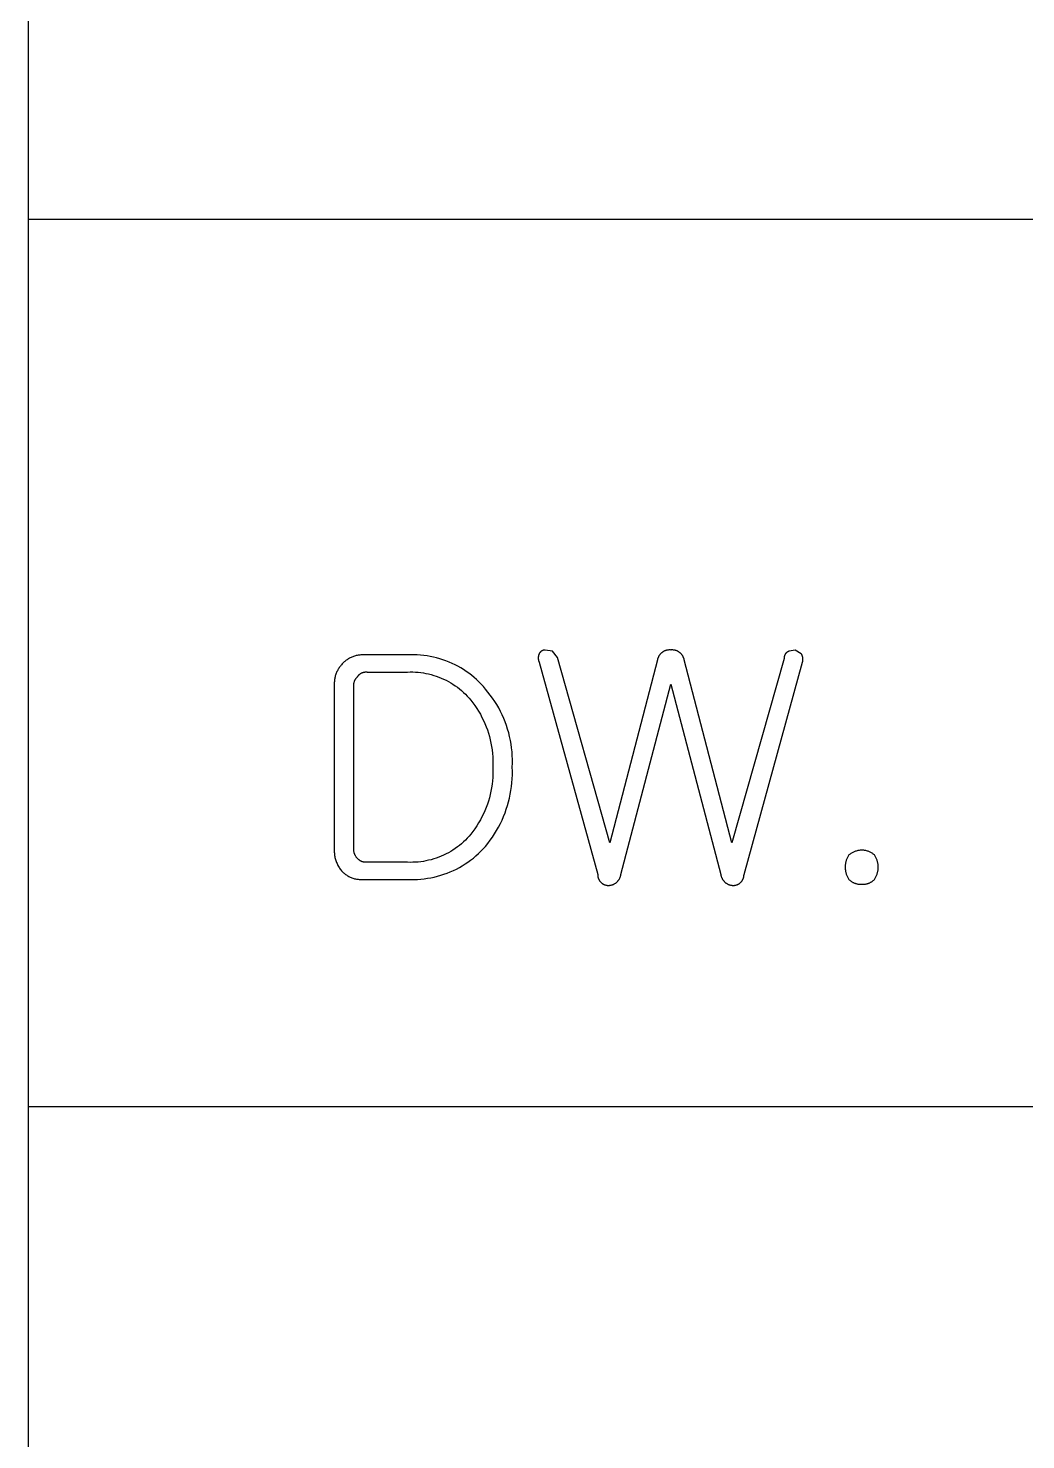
# Model space of a CAD drawing. Header units: millimetres. Extents: x 3033 to 5773, y 123 to 1487.
# Drawn here: x 3984.4 to 4026.5, y 258.8 to 318.4 of the extents above; entities that cross this region are included whole.
import ezdxf

# ---------------------------------------------------------------- set-up
doc = ezdxf.new("R2010")
doc.units = ezdxf.units.MM
doc.header["$MEASUREMENT"] = 0
doc.layers.add('____', color=5, linetype='Continuous')
doc.layers.add('TEX', color=70, linetype='Continuous')

msp = doc.modelspace()

# ---------------------------------------------------------------- linework, layer by layer
at = {"layer": '____'}
msp.add_line((3984.363, 385.348), (3984.363, 122.848), dxfattribs=at)
at = {"layer": 'TEX'}
for p, q in [((3984.363, 310.348), (4363.085, 310.348)), ((3997.807, 291.706), (3997.776, 291.682)), ((3997.839, 291.728), (3997.807, 291.706)), ((3997.871, 291.75), (3997.839, 291.728)), ((3997.904, 291.771), (3997.871, 291.75)), ((3997.938, 291.79), (3997.904, 291.771)), ((3997.973, 291.808), (3997.938, 291.79)), ((3998.008, 291.826), (3997.973, 291.808)), ((3998.043, 291.841), (3998.008, 291.826)), ((3998.08, 291.856), (3998.043, 291.841)), ((3998.116, 291.869), (3998.08, 291.856)), ((3998.153, 291.881), (3998.116, 291.869)), ((3998.191, 291.892), (3998.153, 291.881)), ((3998.229, 291.902), (3998.191, 291.892)), ((3998.267, 291.91), (3998.229, 291.902)), ((3998.305, 291.917), (3998.267, 291.91)), ((3998.344, 291.922), (3998.305, 291.917)), ((3998.382, 291.926), (3998.344, 291.922)), ((3998.421, 291.929), (3998.382, 291.926)), ((3998.46, 291.931), (3998.421, 291.929)), ((3998.499, 291.931), (3998.46, 291.931)), ((3998.538, 291.93), (3998.499, 291.931)), ((4000.394, 291.93), (3998.538, 291.93)), ((4000.532, 291.935), (4000.394, 291.93)), ((4000.671, 291.936), (4000.532, 291.935)), ((4000.809, 291.932), (4000.671, 291.936)), ((4000.947, 291.923), (4000.809, 291.932)), ((4001.085, 291.909), (4000.947, 291.923)), ((4001.222, 291.89), (4001.085, 291.909)), ((4001.358, 291.867), (4001.222, 291.89)), ((4001.494, 291.839), (4001.358, 291.867)), ((4001.628, 291.806), (4001.494, 291.839)), ((4001.761, 291.769), (4001.628, 291.806)), ((4001.893, 291.727), (4001.761, 291.769)), ((4002.023, 291.68), (4001.893, 291.727)), ((4005.923, 291.823), (4005.922, 291.809)), ((4005.922, 291.809), (4005.922, 291.794)), ((4005.922, 291.794), (4005.923, 291.779)), ((4005.924, 291.838), (4005.923, 291.823)), ((4005.923, 291.779), (4005.924, 291.764)), ((4005.925, 291.853), (4005.924, 291.838)), ((4005.924, 291.764), (4005.925, 291.749)), ((4005.927, 291.868), (4005.925, 291.853)), ((4005.925, 291.749), (4005.927, 291.734)), ((4005.93, 291.882), (4005.927, 291.868)), ((4005.927, 291.734), (4005.93, 291.72)), ((4005.933, 291.897), (4005.93, 291.882)), ((4005.93, 291.72), (4005.933, 291.705)), ((4005.936, 291.911), (4005.933, 291.897)), ((4005.933, 291.705), (4005.936, 291.691)), ((4005.94, 291.926), (4005.936, 291.911)), ((4005.945, 291.94), (4005.94, 291.926)), ((4005.95, 291.954), (4005.945, 291.94)), ((4005.955, 291.968), (4005.95, 291.954)), ((4005.961, 291.982), (4005.955, 291.968)), ((4005.965, 291.99), (4005.961, 291.982)), ((4005.97, 291.998), (4005.965, 291.99)), ((4005.975, 292.006), (4005.97, 291.998)), ((4005.981, 292.014), (4005.975, 292.006)), ((4005.986, 292.022), (4005.981, 292.014)), ((4005.992, 292.03), (4005.986, 292.022)), ((4005.998, 292.037), (4005.992, 292.03)), ((4006.005, 292.044), (4005.998, 292.037)), ((4006.011, 292.051), (4006.005, 292.044)), ((4006.018, 292.058), (4006.011, 292.051)), ((4006.025, 292.065), (4006.018, 292.058)), ((4006.032, 292.071), (4006.025, 292.065)), ((4006.04, 292.077), (4006.032, 292.071)), ((4006.048, 292.083), (4006.04, 292.077)), ((4006.055, 292.088), (4006.048, 292.083)), ((4006.063, 292.093), (4006.055, 292.088)), ((4006.072, 292.098), (4006.063, 292.093)), ((4006.08, 292.103), (4006.072, 292.098)), ((4006.089, 292.107), (4006.08, 292.103)), ((4006.097, 292.111), (4006.089, 292.107)), ((4006.106, 292.115), (4006.097, 292.111)), ((4006.115, 292.119), (4006.106, 292.115)), ((4006.124, 292.122), (4006.115, 292.119)), ((4006.133, 292.125), (4006.124, 292.122)), ((4006.143, 292.127), (4006.133, 292.125)), ((4006.152, 292.129), (4006.143, 292.127)), ((4006.161, 292.131), (4006.152, 292.129)), ((4006.171, 292.133), (4006.161, 292.131)), ((4006.18, 292.134), (4006.171, 292.133)), ((4006.19, 292.135), (4006.18, 292.134)), ((4006.199, 292.136), (4006.19, 292.135)), ((4006.209, 292.136), (4006.199, 292.136)), ((4006.219, 292.136), (4006.209, 292.136)), ((4006.528, 292.085), (4006.219, 292.136)), ((4006.734, 291.827), (4006.528, 292.085)), ((4008.951, 283.992), (4006.734, 291.827)), ((4010.961, 291.724), (4008.951, 283.992)), ((4010.965, 291.741), (4010.961, 291.724)), ((4010.969, 291.759), (4010.965, 291.741)), ((4010.974, 291.776), (4010.969, 291.759)), ((4010.98, 291.793), (4010.974, 291.776)), ((4010.986, 291.809), (4010.98, 291.793)), ((4010.993, 291.826), (4010.986, 291.809)), ((4011.001, 291.842), (4010.993, 291.826)), ((4011.009, 291.858), (4011.001, 291.842)), ((4011.017, 291.874), (4011.009, 291.858)), ((4011.026, 291.889), (4011.017, 291.874)), ((4011.036, 291.904), (4011.026, 291.889)), ((4011.046, 291.919), (4011.036, 291.904)), ((4011.056, 291.934), (4011.046, 291.919)), ((4011.068, 291.948), (4011.056, 291.934)), ((4011.079, 291.961), (4011.068, 291.948)), ((4011.091, 291.975), (4011.079, 291.961)), ((4011.104, 291.987), (4011.091, 291.975)), ((4011.116, 292), (4011.104, 291.987)), ((4011.13, 292.012), (4011.116, 292)), ((4011.143, 292.023), (4011.13, 292.012)), ((4011.158, 292.034), (4011.143, 292.023)), ((4011.172, 292.045), (4011.158, 292.034)), ((4011.187, 292.055), (4011.172, 292.045)), ((4011.202, 292.064), (4011.187, 292.055)), ((4011.217, 292.073), (4011.202, 292.064)), ((4011.233, 292.082), (4011.217, 292.073)), ((4011.249, 292.09), (4011.233, 292.082)), ((4011.266, 292.097), (4011.249, 292.09)), ((4011.282, 292.104), (4011.266, 292.097)), ((4011.299, 292.11), (4011.282, 292.104)), ((4011.316, 292.115), (4011.299, 292.11)), ((4011.333, 292.121), (4011.316, 292.115)), ((4011.35, 292.125), (4011.333, 292.121)), ((4011.368, 292.129), (4011.35, 292.125)), ((4011.385, 292.132), (4011.368, 292.129)), ((4011.403, 292.135), (4011.385, 292.132)), ((4011.421, 292.137), (4011.403, 292.135)), ((4011.439, 292.138), (4011.421, 292.137)), ((4011.456, 292.139), (4011.439, 292.138)), ((4011.474, 292.139), (4011.456, 292.139)), ((4011.492, 292.139), (4011.474, 292.139)), ((4011.51, 292.138), (4011.492, 292.139)), ((4011.528, 292.136), (4011.51, 292.138)), ((4011.546, 292.138), (4011.528, 292.136)), ((4011.564, 292.139), (4011.546, 292.138)), ((4011.581, 292.139), (4011.564, 292.139)), ((4011.599, 292.139), (4011.581, 292.139)), ((4011.617, 292.138), (4011.599, 292.139)), ((4011.635, 292.137), (4011.617, 292.138)), ((4011.653, 292.135), (4011.635, 292.137)), ((4011.67, 292.132), (4011.653, 292.135)), ((4011.688, 292.129), (4011.67, 292.132)), ((4011.705, 292.125), (4011.688, 292.129)), ((4011.723, 292.121), (4011.705, 292.125)), ((4011.74, 292.115), (4011.723, 292.121)), ((4011.757, 292.11), (4011.74, 292.115)), ((4011.774, 292.104), (4011.757, 292.11)), ((4011.79, 292.097), (4011.774, 292.104)), ((4011.807, 292.09), (4011.79, 292.097)), ((4011.823, 292.082), (4011.807, 292.09)), ((4011.838, 292.073), (4011.823, 292.082)), ((4011.854, 292.064), (4011.838, 292.073)), ((4011.869, 292.055), (4011.854, 292.064)), ((4011.884, 292.045), (4011.869, 292.055)), ((4011.898, 292.034), (4011.884, 292.045)), ((4011.912, 292.023), (4011.898, 292.034)), ((4011.926, 292.012), (4011.912, 292.023)), ((4011.939, 292), (4011.926, 292.012)), ((4011.952, 291.987), (4011.939, 292)), ((4011.965, 291.975), (4011.952, 291.987)), ((4011.977, 291.961), (4011.965, 291.975)), ((4011.988, 291.948), (4011.977, 291.961)), ((4011.999, 291.934), (4011.988, 291.948)), ((4012.01, 291.919), (4011.999, 291.934)), ((4012.02, 291.904), (4012.01, 291.919)), ((4012.03, 291.889), (4012.02, 291.904)), ((4012.039, 291.874), (4012.03, 291.889)), ((4012.047, 291.858), (4012.039, 291.874)), ((4012.055, 291.842), (4012.047, 291.858)), ((4012.062, 291.826), (4012.055, 291.842)), ((4012.069, 291.809), (4012.062, 291.826)), ((4012.076, 291.793), (4012.069, 291.809)), ((4012.081, 291.776), (4012.076, 291.793)), ((4012.086, 291.759), (4012.081, 291.776)), ((4012.091, 291.741), (4012.086, 291.759)), ((4012.095, 291.724), (4012.091, 291.741)), ((4014.105, 283.992), (4012.095, 291.724)), ((4016.322, 291.775), (4014.105, 283.992)), ((4016.32, 291.824), (4016.319, 291.814)), ((4016.319, 291.814), (4016.319, 291.804)), ((4016.319, 291.804), (4016.32, 291.795)), ((4016.321, 291.843), (4016.32, 291.833)), ((4016.32, 291.833), (4016.32, 291.824)), ((4016.32, 291.795), (4016.321, 291.785)), ((4016.322, 291.852), (4016.321, 291.843)), ((4016.321, 291.785), (4016.322, 291.775)), ((4016.324, 291.862), (4016.322, 291.852)), ((4016.326, 291.871), (4016.324, 291.862)), ((4016.328, 291.881), (4016.326, 291.871)), ((4016.33, 291.89), (4016.328, 291.881)), ((4016.333, 291.899), (4016.33, 291.89)), ((4016.336, 291.908), (4016.333, 291.899)), ((4016.34, 291.917), (4016.336, 291.908)), ((4016.344, 291.926), (4016.34, 291.917)), ((4016.348, 291.935), (4016.344, 291.926)), ((4016.352, 291.944), (4016.348, 291.935)), ((4016.357, 291.952), (4016.352, 291.944)), ((4016.362, 291.961), (4016.357, 291.952)), ((4016.367, 291.969), (4016.362, 291.961)), ((4016.372, 291.977), (4016.367, 291.969)), ((4016.378, 291.984), (4016.372, 291.977)), ((4016.384, 291.992), (4016.378, 291.984)), ((4016.39, 291.999), (4016.384, 291.992)), ((4016.397, 292.006), (4016.39, 291.999)), ((4016.404, 292.013), (4016.397, 292.006)), ((4016.411, 292.02), (4016.404, 292.013)), ((4016.418, 292.026), (4016.411, 292.02)), ((4016.425, 292.032), (4016.418, 292.026)), ((4016.433, 292.038), (4016.425, 292.032)), ((4016.441, 292.044), (4016.433, 292.038)), ((4016.449, 292.049), (4016.441, 292.044)), ((4016.457, 292.054), (4016.449, 292.049)), ((4016.465, 292.059), (4016.457, 292.054)), ((4016.474, 292.064), (4016.465, 292.059)), ((4016.483, 292.068), (4016.474, 292.064)), ((4016.491, 292.072), (4016.483, 292.068)), ((4016.5, 292.076), (4016.491, 292.072)), ((4016.509, 292.079), (4016.5, 292.076)), ((4016.519, 292.082), (4016.509, 292.079)), ((4016.528, 292.085), (4016.519, 292.082)), ((4016.786, 292.136), (4016.528, 292.085)), ((4017.043, 291.982), (4016.786, 292.136)), ((4017.051, 291.968), (4017.043, 291.982)), ((4017.059, 291.954), (4017.051, 291.968)), ((4017.066, 291.94), (4017.059, 291.954)), ((4017.073, 291.926), (4017.066, 291.94)), ((4017.079, 291.912), (4017.073, 291.926)), ((4017.084, 291.897), (4017.079, 291.912)), ((4017.089, 291.883), (4017.084, 291.897)), ((4017.094, 291.868), (4017.089, 291.883)), ((4017.098, 291.853), (4017.094, 291.868)), ((4017.102, 291.837), (4017.098, 291.853)), ((4017.105, 291.822), (4017.102, 291.837)), ((4017.107, 291.807), (4017.105, 291.822)), ((4017.109, 291.791), (4017.107, 291.807)), ((4017.11, 291.775), (4017.109, 291.791)), ((4017.109, 291.697), (4017.111, 291.713)), ((4017.111, 291.76), (4017.11, 291.775)), ((4017.112, 291.744), (4017.111, 291.76)), ((4017.111, 291.729), (4017.112, 291.744)), ((4017.111, 291.713), (4017.111, 291.729)), ((3997.368, 291.117), (3997.356, 291.08)), ((3997.382, 291.154), (3997.368, 291.117)), ((3997.397, 291.19), (3997.382, 291.154)), ((3997.413, 291.226), (3997.397, 291.19)), ((3997.431, 291.261), (3997.413, 291.226)), ((3997.449, 291.296), (3997.431, 291.261)), ((3997.469, 291.33), (3997.449, 291.296)), ((3997.49, 291.363), (3997.469, 291.33)), ((3997.512, 291.395), (3997.49, 291.363)), ((3997.535, 291.427), (3997.512, 291.395)), ((3997.559, 291.458), (3997.535, 291.427)), ((3997.584, 291.488), (3997.559, 291.458)), ((3997.61, 291.518), (3997.584, 291.488)), ((3997.636, 291.547), (3997.61, 291.518)), ((3997.662, 291.576), (3997.636, 291.547)), ((3997.689, 291.604), (3997.662, 291.576)), ((3997.717, 291.631), (3997.689, 291.604)), ((3997.746, 291.657), (3997.717, 291.631)), ((3997.776, 291.682), (3997.746, 291.657)), ((3998.361, 291.102), (3998.372, 291.112)), ((3998.372, 291.112), (3998.383, 291.121)), ((3998.383, 291.121), (3998.395, 291.13)), ((3998.395, 291.13), (3998.406, 291.138)), ((3998.406, 291.138), (3998.418, 291.146)), ((3998.418, 291.146), (3998.43, 291.153)), ((3998.43, 291.153), (3998.443, 291.161)), ((3998.443, 291.161), (3998.456, 291.167)), ((3998.456, 291.167), (3998.469, 291.173)), ((3998.469, 291.173), (3998.482, 291.179)), ((3998.482, 291.179), (3998.495, 291.184)), ((3998.495, 291.184), (3998.509, 291.189)), ((3998.509, 291.189), (3998.522, 291.194)), ((3998.522, 291.194), (3998.536, 291.198)), ((3998.536, 291.198), (3998.55, 291.201)), ((3998.55, 291.201), (3998.564, 291.204)), ((3998.564, 291.204), (3998.578, 291.206)), ((3998.578, 291.206), (3998.593, 291.208)), ((3998.593, 291.208), (3998.607, 291.21)), ((3998.607, 291.21), (3998.621, 291.211)), ((3998.621, 291.211), (3998.636, 291.211)), ((3998.636, 291.211), (3998.65, 291.211)), ((3998.65, 291.211), (3998.664, 291.211)), ((3998.664, 291.211), (3998.679, 291.21)), ((3998.679, 291.21), (3998.693, 291.208)), ((3998.693, 291.208), (4000.394, 291.208)), ((4000.394, 291.208), (4000.506, 291.211)), ((4000.506, 291.211), (4000.619, 291.211)), ((4000.619, 291.211), (4000.731, 291.206)), ((4000.731, 291.206), (4000.843, 291.198)), ((4000.843, 291.198), (4000.955, 291.185)), ((4000.955, 291.185), (4001.067, 291.169)), ((4001.067, 291.169), (4001.177, 291.149)), ((4001.177, 291.149), (4001.287, 291.126)), ((4001.287, 291.126), (4001.396, 291.099)), ((4002.152, 291.629), (4002.023, 291.68)), ((4002.279, 291.574), (4002.152, 291.629)), ((4002.404, 291.514), (4002.279, 291.574)), ((4002.526, 291.45), (4002.404, 291.514)), ((4002.647, 291.382), (4002.526, 291.45)), ((4002.764, 291.309), (4002.647, 291.382)), ((4002.88, 291.233), (4002.764, 291.309)), ((4002.992, 291.152), (4002.88, 291.233)), ((4003.102, 291.068), (4002.992, 291.152)), ((4005.936, 291.691), (4005.94, 291.676)), ((4005.94, 291.676), (4005.945, 291.662)), ((4005.945, 291.662), (4005.95, 291.648)), ((4005.95, 291.648), (4005.955, 291.634)), ((4005.955, 291.634), (4005.961, 291.621)), ((4005.961, 291.621), (4008.435, 282.652)), ((4014.621, 282.652), (4017.095, 291.621)), ((4017.095, 291.621), (4017.099, 291.636)), ((4017.099, 291.636), (4017.102, 291.651)), ((4017.102, 291.651), (4017.105, 291.666)), ((4017.105, 291.666), (4017.108, 291.682)), ((4017.108, 291.682), (4017.109, 291.697)), ((3997.302, 290.771), (3997.301, 290.732)), ((3997.301, 290.732), (3997.301, 290.693)), ((3997.301, 290.693), (3997.301, 283.683)), ((3997.304, 290.811), (3997.302, 290.771)), ((3997.307, 290.85), (3997.304, 290.811)), ((3997.312, 290.889), (3997.307, 290.85)), ((3997.318, 290.927), (3997.312, 290.889)), ((3997.326, 290.966), (3997.318, 290.927)), ((3997.335, 291.004), (3997.326, 290.966)), ((3997.345, 291.042), (3997.335, 291.004)), ((3997.356, 291.08), (3997.345, 291.042)), ((3998.126, 290.674), (3998.127, 290.69)), ((3998.126, 290.658), (3998.126, 290.674)), ((3998.126, 290.641), (3998.126, 290.658)), ((3998.126, 283.734), (3998.126, 290.641)), ((3998.127, 290.69), (3998.128, 290.706)), ((3998.128, 290.706), (3998.131, 290.722)), ((3998.131, 290.722), (3998.133, 290.738)), ((3998.133, 290.738), (3998.136, 290.754)), ((3998.136, 290.754), (3998.14, 290.77)), ((3998.14, 290.77), (3998.144, 290.785)), ((3998.144, 290.785), (3998.149, 290.801)), ((3998.149, 290.801), (3998.154, 290.816)), ((3998.154, 290.816), (3998.16, 290.831)), ((3998.16, 290.831), (3998.167, 290.846)), ((3998.167, 290.846), (3998.174, 290.861)), ((3998.174, 290.861), (3998.181, 290.875)), ((3998.181, 290.875), (3998.189, 290.889)), ((3998.189, 290.889), (3998.197, 290.903)), ((3998.197, 290.903), (3998.206, 290.917)), ((3998.206, 290.917), (3998.215, 290.93)), ((3998.215, 290.93), (3998.225, 290.943)), ((3998.225, 290.943), (3998.235, 290.956)), ((3998.235, 290.956), (3998.246, 290.968)), ((3998.246, 290.968), (3998.257, 290.98)), ((3998.257, 290.98), (3998.269, 290.991)), ((3998.269, 290.991), (3998.28, 291.002)), ((3998.28, 291.002), (3998.288, 291.014)), ((3998.288, 291.014), (3998.296, 291.026)), ((3998.296, 291.026), (3998.304, 291.038)), ((3998.304, 291.038), (3998.313, 291.05)), ((3998.313, 291.05), (3998.322, 291.061)), ((3998.322, 291.061), (3998.331, 291.072)), ((3998.331, 291.072), (3998.341, 291.082)), ((3998.341, 291.082), (3998.351, 291.093)), ((3998.351, 291.093), (3998.361, 291.102)), ((4001.396, 291.099), (4001.504, 291.067)), ((4001.504, 291.067), (4001.611, 291.033)), ((4001.611, 291.033), (4001.717, 290.994)), ((4001.717, 290.994), (4001.822, 290.952)), ((4001.822, 290.952), (4001.924, 290.907)), ((4001.924, 290.907), (4002.026, 290.858)), ((4002.026, 290.858), (4002.125, 290.805)), ((4002.125, 290.805), (4002.223, 290.75)), ((4002.223, 290.75), (4002.319, 290.691)), ((4002.319, 290.691), (4002.412, 290.628)), ((4002.412, 290.628), (4002.504, 290.563)), ((4002.504, 290.563), (4002.593, 290.494)), ((4003.209, 290.98), (4003.102, 291.068)), ((4003.312, 290.888), (4003.209, 290.98)), ((4003.413, 290.793), (4003.312, 290.888)), ((4003.509, 290.694), (4003.413, 290.793)), ((4003.603, 290.592), (4003.509, 290.694)), ((4003.693, 290.487), (4003.603, 290.592)), ((4009.414, 282.652), (4011.528, 290.693)), ((4011.528, 290.693), (4013.641, 282.652)), ((4002.593, 290.494), (4002.68, 290.423)), ((4002.68, 290.423), (4002.764, 290.348)), ((4002.764, 290.348), (4002.846, 290.271)), ((4002.846, 290.271), (4002.925, 290.191)), ((4002.925, 290.191), (4003.001, 290.108)), ((4003.001, 290.108), (4003.074, 290.023)), ((4003.074, 290.023), (4003.163, 289.908)), ((4003.797, 290.362), (4003.693, 290.487)), ((4003.897, 290.234), (4003.797, 290.362)), ((4003.992, 290.102), (4003.897, 290.234)), ((4004.083, 289.967), (4003.992, 290.102)), ((4004.169, 289.829), (4004.083, 289.967)), ((4003.163, 289.908), (4003.247, 289.79)), ((4003.247, 289.79), (4003.328, 289.669)), ((4003.328, 289.669), (4003.404, 289.546)), ((4003.404, 289.546), (4003.477, 289.42)), ((4003.477, 289.42), (4003.544, 289.292)), ((4004.25, 289.689), (4004.169, 289.829)), ((4004.326, 289.545), (4004.25, 289.689)), ((4004.397, 289.399), (4004.326, 289.545)), ((4004.463, 289.25), (4004.397, 289.399)), ((4003.544, 289.292), (4003.608, 289.161)), ((4003.608, 289.161), (4003.667, 289.029)), ((4003.667, 289.029), (4003.721, 288.894)), ((4003.721, 288.894), (4003.771, 288.758)), ((4003.771, 288.758), (4003.816, 288.62)), ((4004.524, 289.1), (4004.463, 289.25)), ((4004.579, 288.947), (4004.524, 289.1)), ((4004.63, 288.792), (4004.579, 288.947)), ((4004.674, 288.636), (4004.63, 288.792)), ((4003.816, 288.62), (4003.856, 288.48)), ((4003.856, 288.48), (4003.892, 288.34)), ((4003.892, 288.34), (4003.923, 288.198)), ((4003.923, 288.198), (4003.949, 288.055)), ((4004.714, 288.479), (4004.674, 288.636)), ((4004.747, 288.32), (4004.714, 288.479)), ((4004.776, 288.16), (4004.747, 288.32)), ((4004.798, 287.999), (4004.776, 288.16)), ((4003.949, 288.055), (4003.97, 287.912)), ((4003.97, 287.912), (4003.986, 287.767)), ((4003.986, 287.767), (4003.998, 287.623)), ((4003.998, 287.623), (4004.004, 287.478)), ((4004.815, 287.837), (4004.798, 287.999)), ((4004.827, 287.675), (4004.815, 287.837)), ((4004.832, 287.513), (4004.827, 287.675)), ((4004.006, 287.333), (4004.002, 287.188)), ((4004.002, 287.188), (4004.006, 287.043)), ((4004.004, 287.478), (4004.006, 287.333)), ((4004.006, 287.043), (4004.004, 286.898)), ((4004.827, 287.188), (4004.832, 287.35)), ((4004.831, 287.023), (4004.827, 287.188)), ((4004.83, 286.859), (4004.831, 287.023)), ((4004.832, 287.35), (4004.832, 287.513)), ((4003.97, 286.464), (4003.949, 286.32)), ((4003.986, 286.608), (4003.97, 286.464)), ((4003.998, 286.753), (4003.986, 286.608)), ((4004.004, 286.898), (4003.998, 286.753)), ((4004.77, 286.204), (4004.794, 286.367)), ((4004.794, 286.367), (4004.811, 286.53)), ((4004.811, 286.53), (4004.823, 286.694)), ((4004.823, 286.694), (4004.83, 286.859)), ((4003.816, 285.756), (4003.771, 285.618)), ((4003.856, 285.895), (4003.816, 285.756)), ((4003.892, 286.036), (4003.856, 285.895)), ((4003.923, 286.177), (4003.892, 286.036)), ((4003.949, 286.32), (4003.923, 286.177)), ((4004.668, 285.721), (4004.708, 285.881)), ((4004.708, 285.881), (4004.742, 286.042)), ((4004.742, 286.042), (4004.77, 286.204)), ((4003.608, 285.214), (4003.544, 285.084)), ((4003.667, 285.347), (4003.608, 285.214)), ((4003.721, 285.481), (4003.667, 285.347)), ((4003.771, 285.618), (4003.721, 285.481)), ((4004.457, 285.098), (4004.518, 285.251)), ((4004.518, 285.251), (4004.573, 285.406)), ((4004.573, 285.406), (4004.623, 285.563)), ((4004.623, 285.563), (4004.668, 285.721)), ((4003.247, 284.585), (4003.163, 284.468)), ((4003.328, 284.706), (4003.247, 284.585)), ((4003.404, 284.83), (4003.328, 284.706)), ((4003.477, 284.955), (4003.404, 284.83)), ((4003.544, 285.084), (4003.477, 284.955)), ((4004.165, 284.51), (4004.245, 284.653)), ((4004.245, 284.653), (4004.321, 284.799)), ((4004.321, 284.799), (4004.392, 284.948)), ((4004.392, 284.948), (4004.457, 285.098)), ((4002.68, 283.953), (4002.593, 283.881)), ((4002.764, 284.027), (4002.68, 283.953)), ((4002.846, 284.105), (4002.764, 284.027)), ((4002.925, 284.185), (4002.846, 284.105)), ((4003.001, 284.267), (4002.925, 284.185)), ((4003.074, 284.353), (4003.001, 284.267)), ((4003.163, 284.468), (4003.074, 284.353)), ((4003.693, 283.837), (4003.796, 283.965)), ((4003.796, 283.965), (4003.895, 284.097)), ((4003.895, 284.097), (4003.99, 284.231)), ((4003.99, 284.231), (4004.08, 284.369)), ((4004.08, 284.369), (4004.165, 284.51)), ((3997.301, 283.683), (3997.301, 283.637)), ((3997.301, 283.637), (3997.302, 283.592)), ((3997.302, 283.592), (3997.305, 283.547)), ((3997.305, 283.547), (3997.309, 283.502)), ((3997.309, 283.502), (3997.315, 283.457)), ((3997.315, 283.457), (3997.322, 283.412)), ((3997.322, 283.412), (3997.331, 283.368)), ((3997.331, 283.368), (3997.342, 283.324)), ((3998.126, 283.714), (3998.126, 283.734)), ((3998.126, 283.695), (3998.126, 283.714)), ((3998.127, 283.675), (3998.126, 283.695)), ((3998.129, 283.656), (3998.127, 283.675)), ((3998.131, 283.636), (3998.129, 283.656)), ((3998.134, 283.617), (3998.131, 283.636)), ((3998.138, 283.598), (3998.134, 283.617)), ((3998.143, 283.578), (3998.138, 283.598)), ((3998.148, 283.559), (3998.143, 283.578)), ((3998.153, 283.541), (3998.148, 283.559)), ((3998.16, 283.522), (3998.153, 283.541)), ((3998.166, 283.504), (3998.16, 283.522)), ((3998.174, 283.486), (3998.166, 283.504)), ((3998.182, 283.468), (3998.174, 283.486)), ((3998.191, 283.45), (3998.182, 283.468)), ((3998.2, 283.433), (3998.191, 283.45)), ((3998.21, 283.416), (3998.2, 283.433)), ((3998.22, 283.399), (3998.21, 283.416)), ((3998.231, 283.383), (3998.22, 283.399)), ((3998.243, 283.367), (3998.231, 283.383)), ((3998.255, 283.351), (3998.243, 283.367)), ((3998.267, 283.336), (3998.255, 283.351)), ((4001.717, 283.381), (4001.611, 283.343)), ((4001.822, 283.423), (4001.717, 283.381)), ((4001.924, 283.469), (4001.822, 283.423)), ((4002.026, 283.518), (4001.924, 283.469)), ((4002.125, 283.57), (4002.026, 283.518)), ((4002.223, 283.626), (4002.125, 283.57)), ((4002.319, 283.685), (4002.223, 283.626)), ((4002.412, 283.747), (4002.319, 283.685)), ((4002.504, 283.813), (4002.412, 283.747)), ((4002.593, 283.881), (4002.504, 283.813)), ((4003.179, 283.345), (4003.289, 283.436)), ((4003.289, 283.436), (4003.395, 283.531)), ((4003.395, 283.531), (4003.498, 283.63)), ((4003.498, 283.63), (4003.597, 283.732)), ((4003.597, 283.732), (4003.693, 283.837)), ((4018.992, 283.372), (4018.978, 283.345)), ((4019.006, 283.399), (4018.992, 283.372)), ((4019.021, 283.425), (4019.006, 283.399)), ((4019.037, 283.451), (4019.021, 283.425)), ((4019.054, 283.476), (4019.037, 283.451)), ((4019.079, 283.496), (4019.054, 283.476)), ((4019.105, 283.515), (4019.079, 283.496)), ((4019.132, 283.533), (4019.105, 283.515)), ((4019.16, 283.55), (4019.132, 283.533)), ((4019.188, 283.566), (4019.16, 283.55)), ((4019.216, 283.581), (4019.188, 283.566)), ((4019.245, 283.595), (4019.216, 283.581)), ((4019.275, 283.609), (4019.245, 283.595)), ((4019.305, 283.621), (4019.275, 283.609)), ((4019.335, 283.632), (4019.305, 283.621)), ((4019.366, 283.642), (4019.335, 283.632)), ((4019.397, 283.651), (4019.366, 283.642)), ((4019.429, 283.658), (4019.397, 283.651)), ((4019.46, 283.665), (4019.429, 283.658)), ((4019.492, 283.671), (4019.46, 283.665)), ((4019.524, 283.675), (4019.492, 283.671)), ((4019.556, 283.679), (4019.524, 283.675)), ((4019.588, 283.681), (4019.556, 283.679)), ((4019.621, 283.683), (4019.588, 283.681)), ((4019.652, 283.68), (4019.621, 283.683)), ((4019.683, 283.676), (4019.652, 283.68)), ((4019.714, 283.671), (4019.683, 283.676)), ((4019.745, 283.665), (4019.714, 283.671)), ((4019.775, 283.658), (4019.745, 283.665)), ((4019.805, 283.65), (4019.775, 283.658)), ((4019.835, 283.641), (4019.805, 283.65)), ((4019.865, 283.631), (4019.835, 283.641)), ((4019.894, 283.619), (4019.865, 283.631)), ((4019.923, 283.607), (4019.894, 283.619)), ((4019.952, 283.594), (4019.923, 283.607)), ((4019.98, 283.58), (4019.952, 283.594)), ((4020.007, 283.565), (4019.98, 283.58)), ((4020.034, 283.549), (4020.007, 283.565)), ((4020.061, 283.532), (4020.034, 283.549)), ((4020.086, 283.514), (4020.061, 283.532)), ((4020.112, 283.496), (4020.086, 283.514)), ((4020.136, 283.476), (4020.112, 283.496)), ((4020.153, 283.451), (4020.136, 283.476)), ((4020.169, 283.425), (4020.153, 283.451)), ((4020.184, 283.399), (4020.169, 283.425)), ((4020.198, 283.372), (4020.184, 283.399)), ((4020.211, 283.345), (4020.198, 283.372)), ((3997.342, 283.324), (3997.354, 283.28)), ((3997.354, 283.28), (3997.367, 283.237)), ((3997.367, 283.237), (3997.383, 283.195)), ((3997.383, 283.195), (3997.399, 283.152)), ((3997.399, 283.152), (3997.417, 283.111)), ((3997.417, 283.111), (3997.436, 283.07)), ((3997.436, 283.07), (3997.457, 283.03)), ((3997.457, 283.03), (3997.48, 282.99)), ((3997.48, 282.99), (3997.503, 282.952)), ((3997.503, 282.952), (3997.528, 282.914)), ((3997.528, 282.914), (3997.554, 282.877)), ((3997.554, 282.877), (3997.582, 282.841)), ((3997.582, 282.841), (3997.61, 282.806)), ((3997.61, 282.806), (3997.636, 282.778)), ((3997.636, 282.778), (3997.663, 282.751)), ((3998.28, 283.322), (3998.267, 283.336)), ((3998.293, 283.309), (3998.28, 283.322)), ((3998.306, 283.297), (3998.293, 283.309)), ((3998.319, 283.286), (3998.306, 283.297)), ((3998.332, 283.275), (3998.319, 283.286)), ((3998.346, 283.264), (3998.332, 283.275)), ((3998.36, 283.254), (3998.346, 283.264)), ((3998.375, 283.244), (3998.36, 283.254)), ((3998.39, 283.235), (3998.375, 283.244)), ((3998.405, 283.226), (3998.39, 283.235)), ((3998.421, 283.218), (3998.405, 283.226)), ((3998.437, 283.211), (3998.421, 283.218)), ((3998.453, 283.204), (3998.437, 283.211)), ((3998.469, 283.197), (3998.453, 283.204)), ((3998.486, 283.191), (3998.469, 283.197)), ((3998.502, 283.186), (3998.486, 283.191)), ((3998.519, 283.181), (3998.502, 283.186)), ((3998.536, 283.177), (3998.519, 283.181)), ((3998.553, 283.174), (3998.536, 283.177)), ((3998.571, 283.171), (3998.553, 283.174)), ((3998.588, 283.168), (3998.571, 283.171)), ((3998.605, 283.167), (3998.588, 283.168)), ((3998.623, 283.166), (3998.605, 283.167)), ((3998.64, 283.165), (3998.623, 283.166)), ((3998.658, 283.165), (3998.64, 283.165)), ((3998.675, 283.166), (3998.658, 283.165)), ((3998.693, 283.167), (3998.675, 283.166)), ((4000.394, 283.167), (3998.693, 283.167)), ((4000.506, 283.164), (4000.394, 283.167)), ((4000.619, 283.165), (4000.506, 283.164)), ((4000.731, 283.169), (4000.619, 283.165)), ((4000.843, 283.178), (4000.731, 283.169)), ((4000.955, 283.19), (4000.843, 283.178)), ((4001.067, 283.206), (4000.955, 283.19)), ((4001.177, 283.226), (4001.067, 283.206)), ((4001.287, 283.25), (4001.177, 283.226)), ((4001.396, 283.277), (4001.287, 283.25)), ((4001.504, 283.308), (4001.396, 283.277)), ((4001.611, 283.343), (4001.504, 283.308)), ((4002.071, 282.709), (4002.203, 282.762)), ((4002.203, 282.762), (4002.334, 282.82)), ((4002.334, 282.82), (4002.462, 282.882)), ((4002.462, 282.882), (4002.588, 282.949)), ((4002.588, 282.949), (4002.711, 283.019)), ((4002.711, 283.019), (4002.833, 283.095)), ((4002.833, 283.095), (4002.951, 283.174)), ((4002.951, 283.174), (4003.066, 283.257)), ((4003.066, 283.257), (4003.179, 283.345)), ((4018.9, 283.022), (4018.899, 282.991)), ((4018.899, 282.991), (4018.899, 282.961)), ((4018.899, 282.961), (4018.899, 282.931)), ((4018.899, 282.931), (4018.9, 282.9)), ((4018.902, 283.052), (4018.9, 283.022)), ((4018.9, 282.9), (4018.902, 282.87)), ((4018.905, 283.082), (4018.902, 283.052)), ((4018.902, 282.87), (4018.905, 282.84)), ((4018.909, 283.112), (4018.905, 283.082)), ((4018.905, 282.84), (4018.909, 282.809)), ((4018.914, 283.142), (4018.909, 283.112)), ((4018.909, 282.809), (4018.914, 282.779)), ((4018.92, 283.172), (4018.914, 283.142)), ((4018.914, 282.779), (4018.92, 282.75)), ((4018.927, 283.202), (4018.92, 283.172)), ((4018.936, 283.231), (4018.927, 283.202)), ((4018.945, 283.26), (4018.936, 283.231)), ((4018.955, 283.288), (4018.945, 283.26)), ((4018.966, 283.317), (4018.955, 283.288)), ((4018.978, 283.345), (4018.966, 283.317)), ((4020.224, 283.317), (4020.211, 283.345)), ((4020.235, 283.288), (4020.224, 283.317)), ((4020.245, 283.26), (4020.235, 283.288)), ((4020.254, 283.231), (4020.245, 283.26)), ((4020.262, 283.202), (4020.254, 283.231)), ((4020.27, 283.172), (4020.262, 283.202)), ((4020.276, 283.142), (4020.27, 283.172)), ((4020.27, 282.75), (4020.276, 282.779)), ((4020.281, 283.112), (4020.276, 283.142)), ((4020.276, 282.779), (4020.281, 282.809)), ((4020.285, 283.082), (4020.281, 283.112)), ((4020.281, 282.809), (4020.285, 282.84)), ((4020.288, 283.052), (4020.285, 283.082)), ((4020.285, 282.84), (4020.288, 282.87)), ((4020.29, 283.022), (4020.288, 283.052)), ((4020.288, 282.87), (4020.29, 282.9)), ((4020.291, 282.991), (4020.29, 283.022)), ((4020.29, 282.9), (4020.291, 282.931)), ((4020.291, 282.961), (4020.291, 282.991)), ((4020.291, 282.931), (4020.291, 282.961)), ((3997.663, 282.751), (3997.691, 282.725)), ((3997.691, 282.725), (3997.72, 282.7)), ((3997.72, 282.7), (3997.75, 282.676)), ((3997.75, 282.676), (3997.78, 282.653)), ((3997.78, 282.653), (3997.812, 282.631)), ((3997.812, 282.631), (3997.844, 282.61)), ((3997.844, 282.61), (3997.876, 282.59)), ((3997.876, 282.59), (3997.91, 282.571)), ((3997.91, 282.571), (3997.944, 282.554)), ((3997.944, 282.554), (3997.978, 282.537)), ((3997.978, 282.537), (3998.013, 282.522)), ((3998.013, 282.522), (3998.049, 282.508)), ((3998.049, 282.508), (3998.085, 282.496)), ((3998.085, 282.496), (3998.122, 282.484)), ((3998.122, 282.484), (3998.159, 282.474)), ((3998.159, 282.474), (3998.196, 282.466)), ((3998.196, 282.466), (3998.233, 282.458)), ((3998.233, 282.458), (3998.271, 282.452)), ((3998.271, 282.452), (3998.309, 282.447)), ((3998.309, 282.447), (3998.347, 282.443)), ((3998.347, 282.443), (3998.385, 282.441)), ((3998.385, 282.441), (3998.424, 282.44)), ((3998.424, 282.44), (3998.462, 282.441)), ((3998.462, 282.441), (3998.5, 282.442)), ((3998.5, 282.442), (3998.538, 282.445)), ((3998.538, 282.445), (4000.394, 282.445)), ((4000.394, 282.445), (4000.536, 282.44)), ((4000.536, 282.44), (4000.679, 282.44)), ((4000.679, 282.44), (4000.821, 282.445)), ((4000.821, 282.445), (4000.963, 282.455)), ((4000.963, 282.455), (4001.105, 282.47)), ((4001.105, 282.47), (4001.246, 282.489)), ((4001.246, 282.489), (4001.387, 282.514)), ((4001.387, 282.514), (4001.526, 282.543)), ((4001.526, 282.543), (4001.664, 282.578)), ((4001.664, 282.578), (4001.801, 282.617)), ((4001.801, 282.617), (4001.937, 282.661)), ((4001.937, 282.661), (4002.071, 282.709)), ((4008.435, 282.652), (4008.435, 282.636)), ((4008.435, 282.636), (4008.436, 282.62)), ((4008.436, 282.62), (4008.437, 282.604)), ((4008.437, 282.604), (4008.439, 282.588)), ((4008.439, 282.588), (4008.441, 282.573)), ((4008.441, 282.573), (4008.444, 282.557)), ((4008.444, 282.557), (4008.448, 282.541)), ((4008.448, 282.541), (4008.451, 282.526)), ((4008.451, 282.526), (4008.456, 282.511)), ((4008.456, 282.511), (4008.461, 282.496)), ((4008.461, 282.496), (4008.466, 282.481)), ((4008.466, 282.481), (4008.472, 282.466)), ((4008.472, 282.466), (4008.479, 282.452)), ((4008.479, 282.452), (4008.486, 282.437)), ((4008.486, 282.437), (4008.493, 282.423)), ((4008.493, 282.423), (4008.501, 282.41)), ((4008.501, 282.41), (4008.51, 282.396)), ((4008.51, 282.396), (4008.519, 282.383)), ((4008.519, 282.383), (4008.528, 282.37)), ((4008.528, 282.37), (4008.538, 282.358)), ((4008.538, 282.358), (4008.548, 282.346)), ((4008.548, 282.346), (4008.559, 282.334)), ((4008.559, 282.334), (4008.57, 282.322)), ((4008.57, 282.322), (4008.581, 282.311)), ((4008.581, 282.311), (4008.593, 282.301)), ((4008.593, 282.301), (4008.605, 282.291)), ((4008.605, 282.291), (4008.618, 282.281)), ((4008.618, 282.281), (4008.631, 282.271)), ((4008.631, 282.271), (4008.644, 282.262)), ((4008.644, 282.262), (4008.657, 282.254)), ((4008.657, 282.254), (4008.671, 282.246)), ((4008.671, 282.246), (4008.685, 282.239)), ((4008.685, 282.239), (4008.699, 282.232)), ((4008.699, 282.232), (4008.714, 282.225)), ((4008.714, 282.225), (4008.728, 282.219)), ((4008.728, 282.219), (4008.743, 282.214)), ((4008.743, 282.214), (4008.758, 282.209)), ((4008.758, 282.209), (4008.773, 282.204)), ((4008.773, 282.204), (4008.789, 282.2)), ((4008.789, 282.2), (4008.804, 282.197)), ((4008.804, 282.197), (4008.82, 282.194)), ((4008.82, 282.194), (4008.836, 282.192)), ((4008.836, 282.192), (4008.851, 282.19)), ((4008.851, 282.19), (4008.867, 282.189)), ((4008.867, 282.189), (4008.883, 282.188)), ((4008.883, 282.188), (4008.899, 282.188)), ((4008.899, 282.188), (4008.918, 282.189)), ((4008.918, 282.189), (4008.937, 282.19)), ((4008.937, 282.19), (4008.955, 282.193)), ((4008.955, 282.193), (4008.974, 282.196)), ((4008.974, 282.196), (4008.992, 282.199)), ((4008.992, 282.199), (4009.011, 282.203)), ((4009.011, 282.203), (4009.029, 282.208)), ((4009.029, 282.208), (4009.047, 282.214)), ((4009.047, 282.214), (4009.065, 282.22)), ((4009.065, 282.22), (4009.082, 282.227)), ((4009.082, 282.227), (4009.1, 282.234)), ((4009.1, 282.234), (4009.117, 282.242)), ((4009.117, 282.242), (4009.133, 282.251)), ((4009.133, 282.251), (4009.15, 282.26)), ((4009.15, 282.26), (4009.166, 282.269)), ((4009.166, 282.269), (4009.182, 282.28)), ((4009.182, 282.28), (4009.197, 282.29)), ((4009.197, 282.29), (4009.212, 282.302)), ((4009.212, 282.302), (4009.227, 282.314)), ((4009.227, 282.314), (4009.241, 282.326)), ((4009.241, 282.326), (4009.255, 282.339)), ((4009.255, 282.339), (4009.268, 282.352)), ((4009.268, 282.352), (4009.281, 282.366)), ((4009.281, 282.366), (4009.293, 282.38)), ((4009.293, 282.38), (4009.305, 282.395)), ((4009.305, 282.395), (4009.317, 282.41)), ((4009.317, 282.41), (4009.327, 282.425)), ((4009.327, 282.425), (4009.338, 282.441)), ((4009.338, 282.441), (4009.347, 282.457)), ((4009.347, 282.457), (4009.356, 282.473)), ((4009.356, 282.473), (4009.365, 282.49)), ((4009.365, 282.49), (4009.373, 282.507)), ((4009.373, 282.507), (4009.38, 282.525)), ((4009.38, 282.525), (4009.387, 282.542)), ((4009.387, 282.542), (4009.393, 282.56)), ((4009.393, 282.56), (4009.399, 282.578)), ((4009.399, 282.578), (4009.404, 282.596)), ((4009.404, 282.596), (4009.408, 282.615)), ((4009.408, 282.615), (4009.412, 282.633)), ((4009.412, 282.633), (4009.414, 282.652)), ((4013.641, 282.652), (4013.644, 282.633)), ((4013.644, 282.633), (4013.648, 282.615)), ((4013.648, 282.615), (4013.652, 282.596)), ((4013.652, 282.596), (4013.657, 282.578)), ((4013.657, 282.578), (4013.662, 282.56)), ((4013.662, 282.56), (4013.669, 282.542)), ((4013.669, 282.542), (4013.675, 282.525)), ((4013.675, 282.525), (4013.683, 282.507)), ((4013.683, 282.507), (4013.691, 282.49)), ((4013.691, 282.49), (4013.699, 282.473)), ((4013.699, 282.473), (4013.708, 282.457)), ((4013.708, 282.457), (4013.718, 282.441)), ((4013.718, 282.441), (4013.728, 282.425)), ((4013.728, 282.425), (4013.739, 282.41)), ((4013.739, 282.41), (4013.751, 282.395)), ((4013.751, 282.395), (4013.762, 282.38)), ((4013.762, 282.38), (4013.775, 282.366)), ((4013.775, 282.366), (4013.788, 282.352)), ((4013.788, 282.352), (4013.801, 282.339)), ((4013.801, 282.339), (4013.815, 282.326)), ((4013.815, 282.326), (4013.829, 282.314)), ((4013.829, 282.314), (4013.844, 282.302)), ((4013.844, 282.302), (4013.859, 282.29)), ((4013.859, 282.29), (4013.874, 282.28)), ((4013.874, 282.28), (4013.89, 282.269)), ((4013.89, 282.269), (4013.906, 282.26)), ((4013.906, 282.26), (4013.922, 282.251)), ((4013.922, 282.251), (4013.939, 282.242)), ((4013.939, 282.242), (4013.956, 282.234)), ((4013.956, 282.234), (4013.974, 282.227)), ((4013.974, 282.227), (4013.991, 282.22)), ((4013.991, 282.22), (4014.009, 282.214)), ((4014.009, 282.214), (4014.027, 282.208)), ((4014.027, 282.208), (4014.045, 282.203)), ((4014.045, 282.203), (4014.063, 282.199)), ((4014.063, 282.199), (4014.082, 282.196)), ((4014.082, 282.196), (4014.101, 282.193)), ((4014.101, 282.193), (4014.119, 282.19)), ((4014.119, 282.19), (4014.138, 282.189)), ((4014.138, 282.189), (4014.157, 282.188)), ((4014.157, 282.188), (4014.173, 282.188)), ((4014.173, 282.188), (4014.188, 282.189)), ((4014.188, 282.189), (4014.204, 282.19)), ((4014.204, 282.19), (4014.22, 282.192)), ((4014.22, 282.192), (4014.236, 282.194)), ((4014.236, 282.194), (4014.251, 282.197)), ((4014.251, 282.197), (4014.267, 282.2)), ((4014.267, 282.2), (4014.282, 282.204)), ((4014.282, 282.204), (4014.298, 282.209)), ((4014.298, 282.209), (4014.313, 282.214)), ((4014.313, 282.214), (4014.328, 282.219)), ((4014.328, 282.219), (4014.342, 282.225)), ((4014.342, 282.225), (4014.357, 282.232)), ((4014.357, 282.232), (4014.371, 282.239)), ((4014.371, 282.239), (4014.385, 282.246)), ((4014.385, 282.246), (4014.399, 282.254)), ((4014.399, 282.254), (4014.412, 282.262)), ((4014.412, 282.262), (4014.425, 282.271)), ((4014.425, 282.271), (4014.438, 282.281)), ((4014.438, 282.281), (4014.451, 282.291)), ((4014.451, 282.291), (4014.463, 282.301)), ((4014.463, 282.301), (4014.475, 282.311)), ((4014.475, 282.311), (4014.486, 282.322)), ((4014.486, 282.322), (4014.497, 282.334)), ((4014.497, 282.334), (4014.508, 282.346)), ((4014.508, 282.346), (4014.518, 282.358)), ((4014.518, 282.358), (4014.528, 282.37)), ((4014.528, 282.37), (4014.537, 282.383)), ((4014.537, 282.383), (4014.546, 282.396)), ((4014.546, 282.396), (4014.554, 282.41)), ((4014.554, 282.41), (4014.562, 282.423)), ((4014.562, 282.423), (4014.57, 282.437)), ((4014.57, 282.437), (4014.577, 282.452)), ((4014.577, 282.452), (4014.583, 282.466)), ((4014.583, 282.466), (4014.589, 282.481)), ((4014.589, 282.481), (4014.595, 282.496)), ((4014.595, 282.496), (4014.6, 282.511)), ((4014.6, 282.511), (4014.604, 282.526)), ((4014.604, 282.526), (4014.608, 282.541)), ((4014.608, 282.541), (4014.612, 282.557)), ((4014.612, 282.557), (4014.614, 282.573)), ((4014.614, 282.573), (4014.617, 282.588)), ((4014.617, 282.588), (4014.619, 282.604)), ((4014.619, 282.604), (4014.62, 282.62)), ((4014.62, 282.62), (4014.621, 282.636)), ((4014.621, 282.636), (4014.621, 282.652)), ((4018.92, 282.75), (4018.927, 282.72)), ((4018.927, 282.72), (4018.936, 282.691)), ((4018.936, 282.691), (4018.945, 282.662)), ((4018.945, 282.662), (4018.955, 282.633)), ((4018.955, 282.633), (4018.966, 282.605)), ((4018.966, 282.605), (4018.978, 282.577)), ((4018.978, 282.577), (4018.992, 282.55)), ((4018.992, 282.55), (4019.006, 282.523)), ((4019.006, 282.523), (4019.021, 282.497)), ((4019.021, 282.497), (4019.037, 282.471)), ((4019.037, 282.471), (4019.054, 282.445)), ((4019.054, 282.445), (4019.071, 282.429)), ((4019.071, 282.429), (4019.088, 282.412)), ((4019.088, 282.412), (4019.107, 282.397)), ((4019.107, 282.397), (4019.125, 282.382)), ((4019.125, 282.382), (4019.145, 282.368)), ((4019.145, 282.368), (4019.164, 282.354)), ((4019.164, 282.354), (4019.185, 282.341)), ((4019.185, 282.341), (4019.205, 282.329)), ((4019.205, 282.329), (4019.226, 282.317)), ((4019.226, 282.317), (4019.248, 282.307)), ((4019.248, 282.307), (4019.269, 282.296)), ((4019.269, 282.296), (4019.292, 282.287)), ((4019.292, 282.287), (4019.314, 282.279)), ((4019.314, 282.279), (4019.337, 282.271)), ((4019.337, 282.271), (4019.36, 282.264)), ((4019.36, 282.264), (4019.383, 282.257)), ((4019.383, 282.257), (4019.406, 282.252)), ((4019.406, 282.252), (4019.43, 282.247)), ((4019.43, 282.247), (4019.453, 282.243)), ((4019.453, 282.243), (4019.477, 282.24)), ((4019.477, 282.24), (4019.501, 282.238)), ((4019.501, 282.238), (4019.525, 282.237)), ((4019.525, 282.237), (4019.549, 282.236)), ((4019.549, 282.236), (4019.573, 282.236)), ((4019.573, 282.236), (4019.597, 282.237)), ((4019.597, 282.237), (4019.621, 282.239)), ((4019.621, 282.239), (4019.644, 282.238)), ((4019.644, 282.238), (4019.666, 282.238)), ((4019.666, 282.238), (4019.689, 282.239)), ((4019.689, 282.239), (4019.712, 282.241)), ((4019.712, 282.241), (4019.735, 282.243)), ((4019.735, 282.243), (4019.758, 282.246)), ((4019.758, 282.246), (4019.78, 282.25)), ((4019.78, 282.25), (4019.803, 282.255)), ((4019.803, 282.255), (4019.825, 282.26)), ((4019.825, 282.26), (4019.847, 282.267)), ((4019.847, 282.267), (4019.869, 282.274)), ((4019.869, 282.274), (4019.89, 282.282)), ((4019.89, 282.282), (4019.912, 282.29)), ((4019.912, 282.29), (4019.933, 282.299)), ((4019.933, 282.299), (4019.953, 282.309)), ((4019.953, 282.309), (4019.974, 282.32)), ((4019.974, 282.32), (4019.993, 282.331)), ((4019.993, 282.331), (4020.013, 282.343)), ((4020.013, 282.343), (4020.032, 282.356)), ((4020.032, 282.356), (4020.051, 282.369)), ((4020.051, 282.369), (4020.069, 282.383)), ((4020.069, 282.383), (4020.086, 282.398)), ((4020.086, 282.398), (4020.104, 282.413)), ((4020.104, 282.413), (4020.12, 282.429)), ((4020.12, 282.429), (4020.136, 282.445)), ((4020.136, 282.445), (4020.153, 282.471)), ((4020.153, 282.471), (4020.169, 282.497)), ((4020.169, 282.497), (4020.184, 282.523)), ((4020.184, 282.523), (4020.198, 282.55)), ((4020.198, 282.55), (4020.211, 282.577)), ((4020.211, 282.577), (4020.224, 282.605)), ((4020.224, 282.605), (4020.235, 282.633)), ((4020.235, 282.633), (4020.245, 282.662)), ((4020.245, 282.662), (4020.254, 282.691)), ((4020.254, 282.691), (4020.262, 282.72)), ((4020.262, 282.72), (4020.27, 282.75)), ((3984.363, 272.848), (4363.085, 272.848))]:
    msp.add_line(p, q, dxfattribs=at)

doc.saveas('drawing.dxf')
